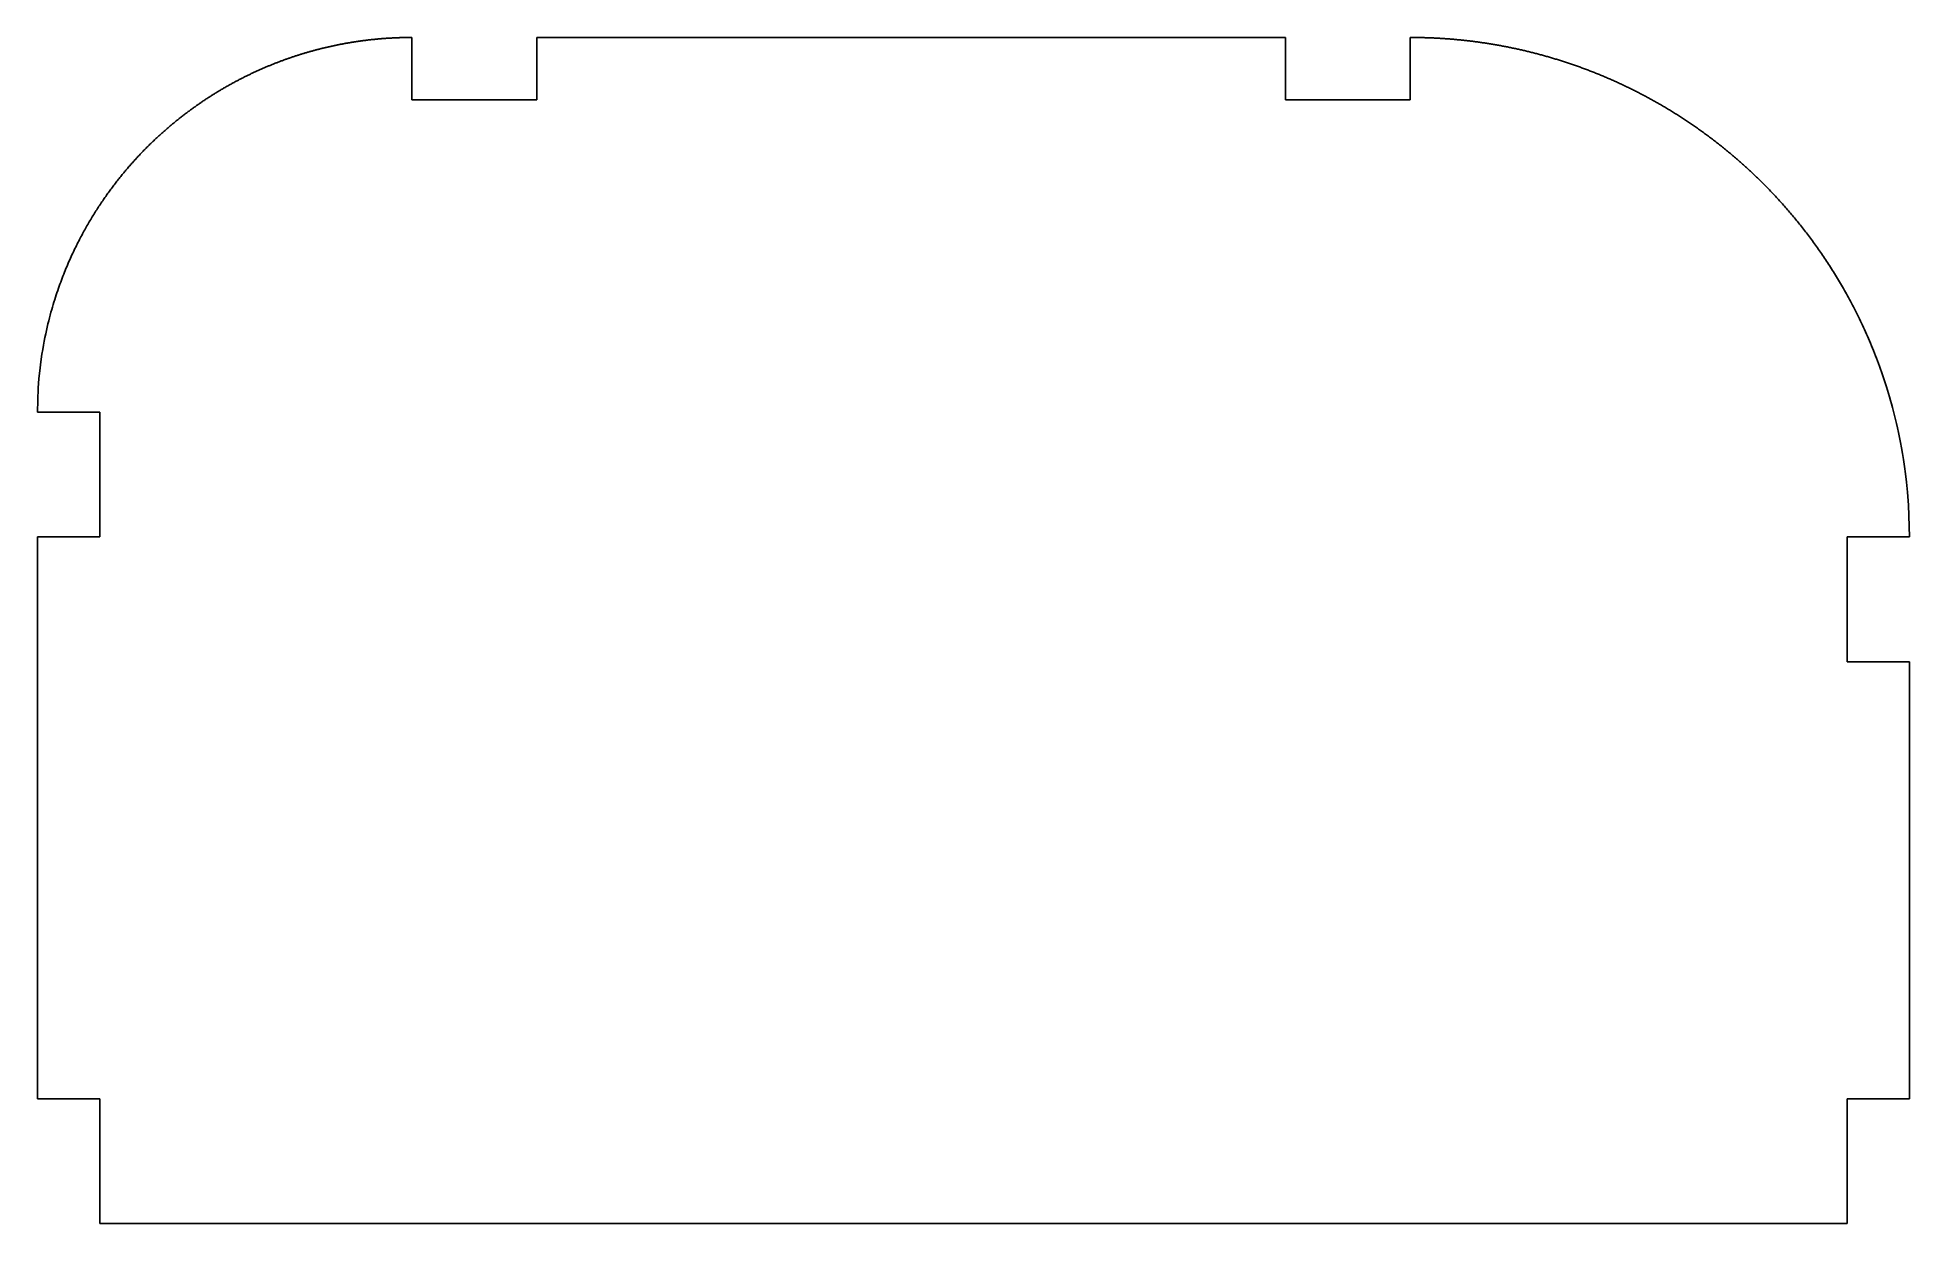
# Model space of a CAD drawing. Header units: metres. Extents: x 0 to 150, y 0 to 95.
import ezdxf

# ---------------------------------------------------------------- set-up
doc = ezdxf.new("R2010")
doc.units = ezdxf.units.M

msp = doc.modelspace()

# ---------------------------------------------------------------- linework, layer by layer
for p, q in [((24.5892, 94.508), (24.5291, 94.4969)), ((24.6493, 94.519), (24.5892, 94.508)), ((24.7094, 94.5298), (24.6493, 94.519)), ((24.7695, 94.5405), (24.7094, 94.5298)), ((24.8297, 94.5511), (24.7695, 94.5405)), ((24.8898, 94.5616), (24.8297, 94.5511)), ((24.9499, 94.5719), (24.8898, 94.5616)), ((25.01, 94.5821), (24.9499, 94.5719)), ((25.0701, 94.5922), (25.01, 94.5821)), ((25.1302, 94.6021), (25.0701, 94.5922)), ((25.1904, 94.6119), (25.1302, 94.6021)), ((25.2505, 94.6216), (25.1904, 94.6119)), ((25.3106, 94.6312), (25.2505, 94.6216)), ((25.3707, 94.6407), (25.3106, 94.6312)), ((25.4308, 94.65), (25.3707, 94.6407)), ((25.491, 94.6592), (25.4308, 94.65)), ((25.5511, 94.6683), (25.491, 94.6592)), ((25.6112, 94.6772), (25.5511, 94.6683)), ((25.6713, 94.6861), (25.6112, 94.6772)), ((25.7315, 94.6948), (25.6713, 94.6861)), ((25.7916, 94.7033), (25.7315, 94.6948)), ((25.8517, 94.7118), (25.7916, 94.7033)), ((25.9118, 94.7201), (25.8517, 94.7118)), ((25.9719, 94.7283), (25.9118, 94.7201)), ((26.0321, 94.7364), (25.9719, 94.7283)), ((26.0922, 94.7444), (26.0321, 94.7364)), ((26.1523, 94.7522), (26.0922, 94.7444)), ((26.2124, 94.7599), (26.1523, 94.7522)), ((26.2725, 94.7675), (26.2124, 94.7599)), ((26.3327, 94.775), (26.2725, 94.7675)), ((26.3928, 94.7823), (26.3327, 94.775)), ((26.4529, 94.7896), (26.3928, 94.7823)), ((26.513, 94.7966), (26.4529, 94.7896)), ((26.5731, 94.8036), (26.513, 94.7966)), ((26.6333, 94.8105), (26.5731, 94.8036)), ((26.6934, 94.8172), (26.6333, 94.8105)), ((26.7535, 94.8238), (26.6934, 94.8172)), ((26.8136, 94.8303), (26.7535, 94.8238)), ((26.8737, 94.8367), (26.8136, 94.8303)), ((26.9339, 94.8429), (26.8737, 94.8367)), ((26.994, 94.849), (26.9339, 94.8429)), ((27.0541, 94.855), (26.994, 94.849)), ((27.1142, 94.8609), (27.0541, 94.855)), ((27.1743, 94.8666), (27.1142, 94.8609)), ((27.2345, 94.8723), (27.1743, 94.8666)), ((27.2946, 94.8778), (27.2345, 94.8723)), ((27.3547, 94.8831), (27.2946, 94.8778)), ((27.4148, 94.8884), (27.3547, 94.8831)), ((27.4749, 94.8935), (27.4148, 94.8884)), ((27.5351, 94.8986), (27.4749, 94.8935)), ((27.5952, 94.9035), (27.5351, 94.8986)), ((27.6553, 94.9082), (27.5952, 94.9035)), ((27.7154, 94.9129), (27.6553, 94.9082)), ((27.7755, 94.9174), (27.7154, 94.9129)), ((27.8357, 94.9218), (27.7755, 94.9174)), ((27.8958, 94.9261), (27.8357, 94.9218)), ((27.9559, 94.9303), (27.8958, 94.9261)), ((28.016, 94.9343), (27.9559, 94.9303)), ((28.0761, 94.9382), (28.016, 94.9343)), ((28.1363, 94.942), (28.0761, 94.9382)), ((28.1964, 94.9457), (28.1363, 94.942)), ((28.2565, 94.9493), (28.1964, 94.9457)), ((28.3166, 94.9527), (28.2565, 94.9493)), ((28.3767, 94.956), (28.3166, 94.9527)), ((28.4369, 94.9592), (28.3767, 94.956)), ((28.497, 94.9623), (28.4369, 94.9592)), ((28.5571, 94.9653), (28.497, 94.9623)), ((28.6172, 94.9681), (28.5571, 94.9653)), ((28.6774, 94.9708), (28.6172, 94.9681)), ((28.7375, 94.9734), (28.6774, 94.9708)), ((28.7976, 94.9759), (28.7375, 94.9734)), ((28.8577, 94.9782), (28.7976, 94.9759)), ((28.9178, 94.9805), (28.8577, 94.9782)), ((28.978, 94.9826), (28.9178, 94.9805)), ((29.0381, 94.9846), (28.978, 94.9826)), ((29.0982, 94.9864), (29.0381, 94.9846)), ((29.1583, 94.9882), (29.0982, 94.9864)), ((29.2184, 94.9898), (29.1583, 94.9882)), ((29.2785, 94.9913), (29.2184, 94.9898)), ((29.3387, 94.9927), (29.2785, 94.9913)), ((29.3988, 94.994), (29.3387, 94.9927)), ((29.4589, 94.9951), (29.3988, 94.994)), ((29.519, 94.9961), (29.4589, 94.9951)), ((29.5791, 94.997), (29.519, 94.9961)), ((29.6393, 94.9978), (29.5791, 94.997)), ((29.6994, 94.9985), (29.6393, 94.9978)), ((29.7595, 94.999), (29.6994, 94.9985)), ((29.8196, 94.9995), (29.7595, 94.999)), ((29.8797, 94.9998), (29.8196, 94.9995)), ((29.9399, 94.9999), (29.8797, 94.9998)), ((30, 95), (29.9399, 94.9999)), ((30, 90), (30, 95)), ((100, 95), (40, 95)), ((40, 95), (40, 90)), ((100, 90), (100, 95)), ((110.08, 94.9999), (110, 95)), ((110, 95), (110, 90)), ((110.16, 94.9997), (110.08, 94.9999)), ((110.24, 94.9993), (110.16, 94.9997)), ((110.321, 94.9987), (110.24, 94.9993)), ((110.401, 94.998), (110.321, 94.9987)), ((110.481, 94.9971), (110.401, 94.998)), ((110.561, 94.9961), (110.481, 94.9971)), ((110.641, 94.9949), (110.561, 94.9961)), ((110.721, 94.9935), (110.641, 94.9949)), ((110.802, 94.992), (110.721, 94.9935)), ((110.882, 94.9903), (110.802, 94.992)), ((110.962, 94.9884), (110.882, 94.9903)), ((111.042, 94.9864), (110.962, 94.9884)), ((111.122, 94.9843), (111.042, 94.9864)), ((111.202, 94.9819), (111.122, 94.9843)), ((111.283, 94.9794), (111.202, 94.9819)), ((111.363, 94.9768), (111.283, 94.9794)), ((111.443, 94.974), (111.363, 94.9768)), ((111.523, 94.971), (111.443, 94.974)), ((111.603, 94.9678), (111.523, 94.971)), ((111.683, 94.9646), (111.603, 94.9678)), ((111.764, 94.9611), (111.683, 94.9646)), ((111.844, 94.9575), (111.764, 94.9611)), ((111.924, 94.9537), (111.844, 94.9575)), ((112.004, 94.9498), (111.924, 94.9537)), ((112.084, 94.9457), (112.004, 94.9498)), ((112.164, 94.9414), (112.084, 94.9457)), ((112.244, 94.937), (112.164, 94.9414)), ((112.325, 94.9324), (112.244, 94.937)), ((112.405, 94.9276), (112.325, 94.9324)), ((112.485, 94.9227), (112.405, 94.9276)), ((112.565, 94.9177), (112.485, 94.9227)), ((112.645, 94.9124), (112.565, 94.9177)), ((112.725, 94.907), (112.645, 94.9124)), ((112.806, 94.9015), (112.725, 94.907)), ((112.886, 94.8958), (112.806, 94.9015)), ((112.966, 94.8899), (112.886, 94.8958)), ((113.046, 94.8838), (112.966, 94.8899)), ((113.126, 94.8776), (113.046, 94.8838)), ((113.206, 94.8713), (113.126, 94.8776)), ((113.287, 94.8647), (113.206, 94.8713)), ((113.367, 94.858), (113.287, 94.8647)), ((113.447, 94.8512), (113.367, 94.858)), ((113.527, 94.8442), (113.447, 94.8512)), ((113.607, 94.837), (113.527, 94.8442)), ((113.687, 94.8297), (113.607, 94.837)), ((113.768, 94.8222), (113.687, 94.8297)), ((113.848, 94.8145), (113.768, 94.8222)), ((113.928, 94.8067), (113.848, 94.8145)), ((114.008, 94.7987), (113.928, 94.8067)), ((114.088, 94.7905), (114.008, 94.7987)), ((114.168, 94.7822), (114.088, 94.7905)), ((114.248, 94.7737), (114.168, 94.7822)), ((114.329, 94.7651), (114.248, 94.7737)), ((114.409, 94.7563), (114.329, 94.7651)), ((114.489, 94.7473), (114.409, 94.7563)), ((114.569, 94.7382), (114.489, 94.7473)), ((114.649, 94.7289), (114.569, 94.7382)), ((114.729, 94.7194), (114.649, 94.7289)), ((114.81, 94.7098), (114.729, 94.7194)), ((114.89, 94.7), (114.81, 94.7098)), ((114.97, 94.69), (114.89, 94.7)), ((115.05, 94.6799), (114.97, 94.69)), ((115.13, 94.6696), (115.05, 94.6799)), ((115.21, 94.6592), (115.13, 94.6696)), ((115.291, 94.6486), (115.21, 94.6592)), ((115.371, 94.6378), (115.291, 94.6486)), ((115.451, 94.6268), (115.371, 94.6378)), ((115.531, 94.6157), (115.451, 94.6268)), ((115.611, 94.6045), (115.531, 94.6157)), ((115.691, 94.593), (115.611, 94.6045)), ((115.772, 94.5814), (115.691, 94.593)), ((115.852, 94.5696), (115.772, 94.5814)), ((115.932, 94.5577), (115.852, 94.5696)), ((116.012, 94.5456), (115.932, 94.5577)), ((116.092, 94.5333), (116.012, 94.5456)), ((116.172, 94.5209), (116.092, 94.5333)), ((116.253, 94.5083), (116.172, 94.5209)), ((116.333, 94.4955), (116.253, 94.5083)), ((19.2385, 93.0034), (19.1783, 92.9802)), ((19.2986, 93.0264), (19.2385, 93.0034)), ((19.3587, 93.0493), (19.2986, 93.0264)), ((19.4188, 93.072), (19.3587, 93.0493)), ((19.4789, 93.0946), (19.4188, 93.072)), ((19.5391, 93.1171), (19.4789, 93.0946)), ((19.5992, 93.1393), (19.5391, 93.1171)), ((19.6593, 93.1615), (19.5992, 93.1393)), ((19.7194, 93.1835), (19.6593, 93.1615)), ((19.7796, 93.2054), (19.7194, 93.1835)), ((19.8397, 93.2271), (19.7796, 93.2054)), ((19.8998, 93.2486), (19.8397, 93.2271)), ((19.9599, 93.2701), (19.8998, 93.2486)), ((20.02, 93.2913), (19.9599, 93.2701)), ((20.0802, 93.3125), (20.02, 93.2913)), ((20.1403, 93.3335), (20.0802, 93.3125)), ((20.2004, 93.3543), (20.1403, 93.3335)), ((20.2605, 93.375), (20.2004, 93.3543)), ((20.3206, 93.3956), (20.2605, 93.375)), ((20.3808, 93.416), (20.3206, 93.3956)), ((20.4409, 93.4363), (20.3808, 93.416)), ((20.501, 93.4564), (20.4409, 93.4363)), ((20.5611, 93.4764), (20.501, 93.4564)), ((20.6212, 93.4963), (20.5611, 93.4764)), ((20.6814, 93.516), (20.6212, 93.4963)), ((20.7415, 93.5356), (20.6814, 93.516)), ((20.8016, 93.555), (20.7415, 93.5356)), ((20.8617, 93.5743), (20.8016, 93.555)), ((20.9218, 93.5935), (20.8617, 93.5743)), ((20.9819, 93.6125), (20.9218, 93.5935)), ((21.0421, 93.6314), (20.9819, 93.6125)), ((21.1022, 93.6501), (21.0421, 93.6314)), ((21.1623, 93.6687), (21.1022, 93.6501)), ((21.2224, 93.6872), (21.1623, 93.6687)), ((21.2826, 93.7055), (21.2224, 93.6872)), ((21.3427, 93.7237), (21.2826, 93.7055)), ((21.4028, 93.7417), (21.3427, 93.7237)), ((21.4629, 93.7597), (21.4028, 93.7417)), ((21.523, 93.7774), (21.4629, 93.7597)), ((21.5832, 93.7951), (21.523, 93.7774)), ((21.6433, 93.8126), (21.5832, 93.7951)), ((21.7034, 93.83), (21.6433, 93.8126)), ((21.7635, 93.8472), (21.7034, 93.83)), ((21.8236, 93.8643), (21.7635, 93.8472)), ((21.8838, 93.8812), (21.8236, 93.8643)), ((21.9439, 93.8981), (21.8838, 93.8812)), ((22.004, 93.9148), (21.9439, 93.8981)), ((22.0641, 93.9313), (22.004, 93.9148)), ((22.1242, 93.9478), (22.0641, 93.9313)), ((22.1844, 93.964), (22.1242, 93.9478)), ((22.2445, 93.9802), (22.1844, 93.964)), ((22.3046, 93.9962), (22.2445, 93.9802)), ((22.3647, 94.0121), (22.3046, 93.9962)), ((22.4248, 94.0279), (22.3647, 94.0121)), ((22.485, 94.0435), (22.4248, 94.0279)), ((22.5451, 94.059), (22.485, 94.0435)), ((22.6052, 94.0743), (22.5451, 94.059)), ((22.6653, 94.0896), (22.6052, 94.0743)), ((22.7254, 94.1046), (22.6653, 94.0896)), ((22.7856, 94.1196), (22.7254, 94.1046)), ((22.8457, 94.1344), (22.7856, 94.1196)), ((22.9058, 94.1491), (22.8457, 94.1344)), ((22.9659, 94.1637), (22.9058, 94.1491)), ((23.026, 94.1781), (22.9659, 94.1637)), ((23.0862, 94.1924), (23.026, 94.1781)), ((23.1463, 94.2066), (23.0862, 94.1924)), ((23.2064, 94.2207), (23.1463, 94.2066)), ((23.2665, 94.2346), (23.2064, 94.2207)), ((23.3266, 94.2484), (23.2665, 94.2346)), ((23.3868, 94.262), (23.3266, 94.2484)), ((23.4469, 94.2755), (23.3868, 94.262)), ((23.507, 94.2889), (23.4469, 94.2755)), ((23.5671, 94.3022), (23.507, 94.2889)), ((23.6272, 94.3153), (23.5671, 94.3022)), ((23.6874, 94.3283), (23.6272, 94.3153)), ((23.7475, 94.3412), (23.6874, 94.3283)), ((23.8076, 94.3539), (23.7475, 94.3412)), ((23.8677, 94.3666), (23.8076, 94.3539)), ((23.9278, 94.379), (23.8677, 94.3666)), ((23.988, 94.3914), (23.9278, 94.379)), ((24.0481, 94.4036), (23.988, 94.3914)), ((24.1082, 94.4158), (24.0481, 94.4036)), ((24.1683, 94.4277), (24.1082, 94.4158)), ((24.2285, 94.4396), (24.1683, 94.4277)), ((24.2886, 94.4513), (24.2285, 94.4396)), ((24.3487, 94.4629), (24.2886, 94.4513)), ((24.4088, 94.4744), (24.3487, 94.4629)), ((24.4689, 94.4857), (24.4088, 94.4744)), ((24.5291, 94.4969), (24.4689, 94.4857)), ((116.413, 94.4826), (116.333, 94.4955)), ((116.493, 94.4695), (116.413, 94.4826)), ((116.573, 94.4562), (116.493, 94.4695)), ((116.653, 94.4428), (116.573, 94.4562)), ((116.733, 94.4292), (116.653, 94.4428)), ((116.814, 94.4154), (116.733, 94.4292)), ((116.894, 94.4015), (116.814, 94.4154)), ((116.974, 94.3873), (116.894, 94.4015)), ((117.054, 94.3731), (116.974, 94.3873)), ((117.134, 94.3586), (117.054, 94.3731)), ((117.214, 94.344), (117.134, 94.3586)), ((117.295, 94.3292), (117.214, 94.344)), ((117.375, 94.3143), (117.295, 94.3292)), ((117.455, 94.2992), (117.375, 94.3143)), ((117.535, 94.2839), (117.455, 94.2992)), ((117.615, 94.2684), (117.535, 94.2839)), ((117.695, 94.2528), (117.615, 94.2684)), ((117.776, 94.237), (117.695, 94.2528)), ((117.856, 94.221), (117.776, 94.237)), ((117.936, 94.2049), (117.856, 94.221)), ((118.016, 94.1886), (117.936, 94.2049)), ((118.096, 94.1721), (118.016, 94.1886)), ((118.176, 94.1554), (118.096, 94.1721)), ((118.257, 94.1386), (118.176, 94.1554)), ((118.337, 94.1216), (118.257, 94.1386)), ((118.417, 94.1044), (118.337, 94.1216)), ((118.497, 94.0871), (118.417, 94.1044)), ((118.577, 94.0696), (118.497, 94.0871)), ((118.657, 94.0519), (118.577, 94.0696)), ((118.737, 94.034), (118.657, 94.0519)), ((118.818, 94.016), (118.737, 94.034)), ((118.898, 93.9978), (118.818, 94.016)), ((118.978, 93.9794), (118.898, 93.9978)), ((119.058, 93.9609), (118.978, 93.9794)), ((119.138, 93.9422), (119.058, 93.9609)), ((119.218, 93.9232), (119.138, 93.9422)), ((119.299, 93.9042), (119.218, 93.9232)), ((119.379, 93.8849), (119.299, 93.9042)), ((119.459, 93.8655), (119.379, 93.8849)), ((119.539, 93.8459), (119.459, 93.8655)), ((119.619, 93.8261), (119.539, 93.8459)), ((119.699, 93.8062), (119.619, 93.8261)), ((119.78, 93.7861), (119.699, 93.8062)), ((119.86, 93.7658), (119.78, 93.7861)), ((119.94, 93.7453), (119.86, 93.7658)), ((120.02, 93.7246), (119.94, 93.7453)), ((120.1, 93.7038), (120.02, 93.7246)), ((120.18, 93.6828), (120.1, 93.7038)), ((120.261, 93.6616), (120.18, 93.6828)), ((120.341, 93.6403), (120.261, 93.6616)), ((120.421, 93.6187), (120.341, 93.6403)), ((120.501, 93.597), (120.421, 93.6187)), ((120.581, 93.5751), (120.501, 93.597)), ((120.661, 93.553), (120.581, 93.5751)), ((120.741, 93.5308), (120.661, 93.553)), ((120.822, 93.5083), (120.741, 93.5308)), ((120.902, 93.4857), (120.822, 93.5083)), ((120.982, 93.4629), (120.902, 93.4857)), ((121.062, 93.4399), (120.982, 93.4629)), ((121.142, 93.4168), (121.062, 93.4399)), ((121.222, 93.3934), (121.142, 93.4168)), ((121.303, 93.3699), (121.222, 93.3934)), ((121.383, 93.3462), (121.303, 93.3699)), ((121.463, 93.3223), (121.383, 93.3462)), ((121.543, 93.2983), (121.463, 93.3223)), ((121.623, 93.274), (121.543, 93.2983)), ((121.703, 93.2496), (121.623, 93.274)), ((121.784, 93.2249), (121.703, 93.2496)), ((121.864, 93.2001), (121.784, 93.2249)), ((121.944, 93.1752), (121.864, 93.2001)), ((122.024, 93.15), (121.944, 93.1752)), ((122.104, 93.1246), (122.024, 93.15)), ((122.184, 93.0991), (122.104, 93.1246)), ((122.265, 93.0734), (122.184, 93.0991)), ((122.345, 93.0474), (122.265, 93.0734)), ((122.425, 93.0213), (122.345, 93.0474)), ((122.505, 92.9951), (122.425, 93.0213)), ((15.992, 91.5288), (15.9319, 91.4969)), ((16.0521, 91.5604), (15.992, 91.5288)), ((16.1122, 91.5919), (16.0521, 91.5604)), ((16.1723, 91.6232), (16.1122, 91.5919)), ((16.2325, 91.6544), (16.1723, 91.6232)), ((16.2926, 91.6853), (16.2325, 91.6544)), ((16.3527, 91.7161), (16.2926, 91.6853)), ((16.4128, 91.7467), (16.3527, 91.7161)), ((16.4729, 91.7772), (16.4128, 91.7467)), ((16.5331, 91.8075), (16.4729, 91.7772)), ((16.5932, 91.8376), (16.5331, 91.8075)), ((16.6533, 91.8676), (16.5932, 91.8376)), ((16.7134, 91.8973), (16.6533, 91.8676)), ((16.7735, 91.9269), (16.7134, 91.8973)), ((16.8337, 91.9564), (16.7735, 91.9269)), ((16.8938, 91.9857), (16.8337, 91.9564)), ((16.9539, 92.0148), (16.8938, 91.9857)), ((17.014, 92.0437), (16.9539, 92.0148)), ((17.0741, 92.0725), (17.014, 92.0437)), ((17.1343, 92.1012), (17.0741, 92.0725)), ((17.1944, 92.1296), (17.1343, 92.1012)), ((17.2545, 92.1579), (17.1944, 92.1296)), ((17.3146, 92.1861), (17.2545, 92.1579)), ((17.3747, 92.214), (17.3146, 92.1861)), ((17.4349, 92.2418), (17.3747, 92.214)), ((17.495, 92.2695), (17.4349, 92.2418)), ((17.5551, 92.297), (17.495, 92.2695)), ((17.6152, 92.3243), (17.5551, 92.297)), ((17.6753, 92.3515), (17.6152, 92.3243)), ((17.7355, 92.3785), (17.6753, 92.3515)), ((17.7956, 92.4053), (17.7355, 92.3785)), ((17.8557, 92.432), (17.7956, 92.4053)), ((17.9158, 92.4586), (17.8557, 92.432)), ((17.9759, 92.4849), (17.9158, 92.4586)), ((18.0361, 92.5112), (17.9759, 92.4849)), ((18.0962, 92.5372), (18.0361, 92.5112)), ((18.1563, 92.5631), (18.0962, 92.5372)), ((18.2164, 92.5889), (18.1563, 92.5631)), ((18.2766, 92.6145), (18.2164, 92.5889)), ((18.3367, 92.6399), (18.2766, 92.6145)), ((18.3968, 92.6652), (18.3367, 92.6399)), ((18.4569, 92.6904), (18.3968, 92.6652)), ((18.517, 92.7154), (18.4569, 92.6904)), ((18.5771, 92.7402), (18.517, 92.7154)), ((18.6373, 92.7649), (18.5771, 92.7402)), ((18.6974, 92.7894), (18.6373, 92.7649)), ((18.7575, 92.8138), (18.6974, 92.7894)), ((18.8176, 92.838), (18.7575, 92.8138)), ((18.8777, 92.8621), (18.8176, 92.838)), ((18.9379, 92.886), (18.8777, 92.8621)), ((18.998, 92.9098), (18.9379, 92.886)), ((19.0581, 92.9334), (18.998, 92.9098)), ((19.1182, 92.9569), (19.0581, 92.9334)), ((19.1783, 92.9802), (19.1182, 92.9569)), ((122.585, 92.9686), (122.505, 92.9951)), ((122.665, 92.9419), (122.585, 92.9686)), ((122.745, 92.9151), (122.665, 92.9419)), ((122.826, 92.888), (122.745, 92.9151)), ((122.906, 92.8608), (122.826, 92.888)), ((122.986, 92.8334), (122.906, 92.8608)), ((123.066, 92.8058), (122.986, 92.8334)), ((123.146, 92.778), (123.066, 92.8058)), ((123.226, 92.75), (123.146, 92.778)), ((123.307, 92.7218), (123.226, 92.75)), ((123.387, 92.6934), (123.307, 92.7218)), ((123.467, 92.6649), (123.387, 92.6934)), ((123.547, 92.6361), (123.467, 92.6649)), ((123.627, 92.6071), (123.547, 92.6361)), ((123.707, 92.578), (123.627, 92.6071)), ((123.788, 92.5487), (123.707, 92.578)), ((123.868, 92.5191), (123.788, 92.5487)), ((123.948, 92.4894), (123.868, 92.5191)), ((124.028, 92.4595), (123.948, 92.4894)), ((124.108, 92.4294), (124.028, 92.4595)), ((124.188, 92.3991), (124.108, 92.4294)), ((124.269, 92.3685), (124.188, 92.3991)), ((124.349, 92.3378), (124.269, 92.3685)), ((124.429, 92.3069), (124.349, 92.3378)), ((124.509, 92.2758), (124.429, 92.3069)), ((124.589, 92.2445), (124.509, 92.2758)), ((124.669, 92.213), (124.589, 92.2445)), ((124.749, 92.1813), (124.669, 92.213)), ((124.83, 92.1494), (124.749, 92.1813)), ((124.91, 92.1173), (124.83, 92.1494)), ((124.99, 92.085), (124.91, 92.1173)), ((125.07, 92.0525), (124.99, 92.085)), ((125.15, 92.0198), (125.07, 92.0525)), ((125.23, 91.9869), (125.15, 92.0198)), ((125.311, 91.9538), (125.23, 91.9869)), ((125.391, 91.9205), (125.311, 91.9538)), ((125.471, 91.887), (125.391, 91.9205)), ((125.551, 91.8533), (125.471, 91.887)), ((125.631, 91.8193), (125.551, 91.8533)), ((125.711, 91.7852), (125.631, 91.8193)), ((125.792, 91.7509), (125.711, 91.7852)), ((125.872, 91.7163), (125.792, 91.7509)), ((125.952, 91.6815), (125.872, 91.7163)), ((126.032, 91.6466), (125.952, 91.6815)), ((126.112, 91.6114), (126.032, 91.6466)), ((126.192, 91.576), (126.112, 91.6114)), ((126.273, 91.5404), (126.192, 91.576)), ((126.353, 91.5046), (126.273, 91.5404)), ((126.433, 91.4686), (126.353, 91.5046)), ((13.4669, 90.0331), (13.4068, 89.9933)), ((13.5271, 90.0727), (13.4669, 90.0331)), ((13.5872, 90.1121), (13.5271, 90.0727)), ((13.6473, 90.1513), (13.5872, 90.1121)), ((13.7074, 90.1903), (13.6473, 90.1513)), ((13.7675, 90.2291), (13.7074, 90.1903)), ((13.8277, 90.2677), (13.7675, 90.2291)), ((13.8878, 90.306), (13.8277, 90.2677)), ((13.9479, 90.3442), (13.8878, 90.306)), ((14.008, 90.3822), (13.9479, 90.3442)), ((14.0681, 90.42), (14.008, 90.3822)), ((14.1283, 90.4576), (14.0681, 90.42)), ((14.1884, 90.4949), (14.1283, 90.4576)), ((14.2485, 90.5321), (14.1884, 90.4949)), ((14.3086, 90.5691), (14.2485, 90.5321)), ((14.3687, 90.6059), (14.3086, 90.5691)), ((14.4288, 90.6425), (14.3687, 90.6059)), ((14.489, 90.6789), (14.4288, 90.6425)), ((14.5491, 90.7151), (14.489, 90.6789)), ((14.6092, 90.7512), (14.5491, 90.7151)), ((14.6693, 90.787), (14.6092, 90.7512)), ((14.7294, 90.8227), (14.6693, 90.787)), ((14.7896, 90.8581), (14.7294, 90.8227)), ((14.8497, 90.8934), (14.7896, 90.8581)), ((14.9098, 90.9285), (14.8497, 90.8934)), ((14.9699, 90.9634), (14.9098, 90.9285)), ((15.0301, 90.9981), (14.9699, 90.9634)), ((15.0902, 91.0326), (15.0301, 90.9981)), ((15.1503, 91.067), (15.0902, 91.0326)), ((15.2104, 91.1011), (15.1503, 91.067)), ((15.2705, 91.1351), (15.2104, 91.1011)), ((15.3307, 91.1689), (15.2705, 91.1351)), ((15.3908, 91.2025), (15.3307, 91.1689)), ((15.4509, 91.2359), (15.3908, 91.2025)), ((15.511, 91.2692), (15.4509, 91.2359)), ((15.5711, 91.3022), (15.511, 91.2692)), ((15.6313, 91.3351), (15.5711, 91.3022)), ((15.6914, 91.3678), (15.6313, 91.3351)), ((15.7515, 91.4004), (15.6914, 91.3678)), ((15.8116, 91.4327), (15.7515, 91.4004)), ((15.8717, 91.4649), (15.8116, 91.4327)), ((15.9319, 91.4969), (15.8717, 91.4649)), ((40, 90), (30, 90)), ((110, 90), (100, 90)), ((126.513, 91.4324), (126.433, 91.4686)), ((126.593, 91.396), (126.513, 91.4324)), ((126.673, 91.3593), (126.593, 91.396)), ((126.753, 91.3224), (126.673, 91.3593)), ((126.834, 91.2854), (126.753, 91.3224)), ((126.914, 91.2481), (126.834, 91.2854)), ((126.994, 91.2106), (126.914, 91.2481)), ((127.074, 91.1728), (126.994, 91.2106)), ((127.154, 91.1349), (127.074, 91.1728)), ((127.234, 91.0967), (127.154, 91.1349)), ((127.315, 91.0583), (127.234, 91.0967)), ((127.395, 91.0197), (127.315, 91.0583)), ((127.475, 90.9809), (127.395, 91.0197)), ((127.555, 90.9419), (127.475, 90.9809)), ((127.635, 90.9026), (127.555, 90.9419)), ((127.715, 90.8631), (127.635, 90.9026)), ((127.796, 90.8234), (127.715, 90.8631)), ((127.876, 90.7835), (127.796, 90.8234)), ((127.956, 90.7433), (127.876, 90.7835)), ((128.036, 90.7029), (127.956, 90.7433)), ((128.116, 90.6623), (128.036, 90.7029)), ((128.196, 90.6215), (128.116, 90.6623)), ((128.277, 90.5804), (128.196, 90.6215)), ((128.357, 90.5391), (128.277, 90.5804)), ((128.437, 90.4976), (128.357, 90.5391)), ((128.517, 90.4559), (128.437, 90.4976)), ((128.597, 90.4139), (128.517, 90.4559)), ((128.677, 90.3717), (128.597, 90.4139)), ((128.758, 90.3292), (128.677, 90.3717)), ((128.838, 90.2866), (128.758, 90.3292)), ((128.918, 90.2437), (128.838, 90.2866)), ((128.998, 90.2005), (128.918, 90.2437)), ((129.078, 90.1571), (128.998, 90.2005)), ((129.158, 90.1135), (129.078, 90.1571)), ((129.238, 90.0697), (129.158, 90.1135)), ((129.319, 90.0256), (129.238, 90.0697)), ((129.399, 89.9812), (129.319, 90.0256)), ((11.3627, 88.5085), (11.3026, 88.4608)), ((11.4228, 88.5561), (11.3627, 88.5085)), ((11.483, 88.6034), (11.4228, 88.5561)), ((11.5431, 88.6504), (11.483, 88.6034)), ((11.6032, 88.6972), (11.5431, 88.6504)), ((11.6633, 88.7438), (11.6032, 88.6972)), ((11.7234, 88.7901), (11.6633, 88.7438)), ((11.7836, 88.8361), (11.7234, 88.7901)), ((11.8437, 88.882), (11.7836, 88.8361)), ((11.9038, 88.9276), (11.8437, 88.882)), ((11.9639, 88.9729), (11.9038, 88.9276)), ((12.024, 89.018), (11.9639, 88.9729)), ((12.0842, 89.0629), (12.024, 89.018)), ((12.1443, 89.1075), (12.0842, 89.0629)), ((12.2044, 89.1519), (12.1443, 89.1075)), ((12.2645, 89.1961), (12.2044, 89.1519)), ((12.3246, 89.2401), (12.2645, 89.1961)), ((12.3848, 89.2838), (12.3246, 89.2401)), ((12.4449, 89.3273), (12.3848, 89.2838)), ((12.505, 89.3706), (12.4449, 89.3273)), ((12.5651, 89.4136), (12.505, 89.3706)), ((12.6252, 89.4565), (12.5651, 89.4136)), ((12.6854, 89.499), (12.6252, 89.4565)), ((12.7455, 89.5414), (12.6854, 89.499)), ((12.8056, 89.5836), (12.7455, 89.5414)), ((12.8657, 89.6255), (12.8056, 89.5836)), ((12.9258, 89.6673), (12.8657, 89.6255)), ((12.986, 89.7088), (12.9258, 89.6673)), ((13.0461, 89.75), (12.986, 89.7088)), ((13.1062, 89.7911), (13.0461, 89.75)), ((13.1663, 89.832), (13.1062, 89.7911)), ((13.2264, 89.8726), (13.1663, 89.832)), ((13.2866, 89.9131), (13.2264, 89.8726)), ((13.3467, 89.9533), (13.2866, 89.9131)), ((13.4068, 89.9933), (13.3467, 89.9533)), ((129.479, 89.9366), (129.399, 89.9812)), ((129.559, 89.8918), (129.479, 89.9366)), ((129.639, 89.8468), (129.559, 89.8918)), ((129.719, 89.8015), (129.639, 89.8468)), ((129.8, 89.7559), (129.719, 89.8015)), ((129.88, 89.7102), (129.8, 89.7559)), ((129.96, 89.6641), (129.88, 89.7102)), ((130.04, 89.6178), (129.96, 89.6641)), ((130.12, 89.5713), (130.04, 89.6178)), ((130.2, 89.5245), (130.12, 89.5713)), ((130.281, 89.4775), (130.2, 89.5245)), ((130.361, 89.4302), (130.281, 89.4775)), ((130.441, 89.3827), (130.361, 89.4302)), ((130.521, 89.3349), (130.441, 89.3827)), ((130.601, 89.2869), (130.521, 89.3349)), ((130.681, 89.2386), (130.601, 89.2869)), ((130.762, 89.19), (130.681, 89.2386)), ((130.842, 89.1412), (130.762, 89.19)), ((130.922, 89.0922), (130.842, 89.1412)), ((131.002, 89.0428), (130.922, 89.0922)), ((131.082, 88.9933), (131.002, 89.0428)), ((131.162, 88.9434), (131.082, 88.9933)), ((131.242, 88.8933), (131.162, 88.9434)), ((131.323, 88.8429), (131.242, 88.8933)), ((131.403, 88.7923), (131.323, 88.8429)), ((131.483, 88.7414), (131.403, 88.7923)), ((131.563, 88.6902), (131.483, 88.7414)), ((131.643, 88.6388), (131.563, 88.6902)), ((131.723, 88.5871), (131.643, 88.6388)), ((131.804, 88.5351), (131.723, 88.5871)), ((131.884, 88.4828), (131.804, 88.5351)), ((9.61923, 87.0142), (9.55911, 86.9584)), ((9.67935, 87.0697), (9.61923, 87.0142)), ((9.73947, 87.1249), (9.67935, 87.0697)), ((9.79959, 87.1798), (9.73947, 87.1249)), ((9.85971, 87.2344), (9.79959, 87.1798)), ((9.91983, 87.2887), (9.85971, 87.2344)), ((9.97995, 87.3427), (9.91983, 87.2887)), ((10.0401, 87.3965), (9.97995, 87.3427)), ((10.1002, 87.4499), (10.0401, 87.3965)), ((10.1603, 87.503), (10.1002, 87.4499)), ((10.2204, 87.5559), (10.1603, 87.503)), ((10.2805, 87.6085), (10.2204, 87.5559)), ((10.3407, 87.6608), (10.2805, 87.6085)), ((10.4008, 87.7128), (10.3407, 87.6608)), ((10.4609, 87.7645), (10.4008, 87.7128)), ((10.521, 87.816), (10.4609, 87.7645)), ((10.5812, 87.8672), (10.521, 87.816)), ((10.6413, 87.9181), (10.5812, 87.8672)), ((10.7014, 87.9688), (10.6413, 87.9181)), ((10.7615, 88.0191), (10.7014, 87.9688)), ((10.8216, 88.0692), (10.7615, 88.0191)), ((10.8818, 88.1191), (10.8216, 88.0692)), ((10.9419, 88.1687), (10.8818, 88.1191)), ((11.002, 88.218), (10.9419, 88.1687)), ((11.0621, 88.2671), (11.002, 88.218)), ((11.1222, 88.3159), (11.0621, 88.2671)), ((11.1824, 88.3644), (11.1222, 88.3159)), ((11.2425, 88.4127), (11.1824, 88.3644)), ((11.3026, 88.4608), (11.2425, 88.4127)), ((131.964, 88.4303), (131.884, 88.4828)), ((132.044, 88.3775), (131.964, 88.4303)), ((132.124, 88.3244), (132.044, 88.3775)), ((132.204, 88.2711), (132.124, 88.3244)), ((132.285, 88.2174), (132.204, 88.2711)), ((132.365, 88.1635), (132.285, 88.2174)), ((132.445, 88.1093), (132.365, 88.1635)), ((132.525, 88.0548), (132.445, 88.1093)), ((132.605, 88.0001), (132.525, 88.0548)), ((132.685, 87.945), (132.605, 88.0001)), ((132.766, 87.8897), (132.685, 87.945)), ((132.846, 87.834), (132.766, 87.8897)), ((132.926, 87.7781), (132.846, 87.834)), ((133.006, 87.7219), (132.926, 87.7781)), ((133.086, 87.6654), (133.006, 87.7219)), ((133.166, 87.6086), (133.086, 87.6654)), ((133.246, 87.5515), (133.166, 87.6086)), ((133.327, 87.4941), (133.246, 87.5515)), ((133.407, 87.4364), (133.327, 87.4941)), ((133.487, 87.3784), (133.407, 87.4364)), ((133.567, 87.3201), (133.487, 87.3784)), ((133.647, 87.2615), (133.567, 87.3201)), ((133.727, 87.2026), (133.647, 87.2615)), ((133.808, 87.1434), (133.727, 87.2026)), ((133.888, 87.0838), (133.808, 87.1434)), ((133.968, 87.024), (133.888, 87.0838)), ((134.048, 86.9639), (133.968, 87.024)), ((8.11623, 85.5207), (8.05611, 85.4564)), ((8.17635, 85.5847), (8.11623, 85.5207)), ((8.23647, 85.6482), (8.17635, 85.5847)), ((8.29659, 85.7114), (8.23647, 85.6482)), ((8.3567, 85.7742), (8.29659, 85.7114)), ((8.41682, 85.8367), (8.3567, 85.7742)), ((8.47694, 85.8988), (8.41682, 85.8367)), ((8.53706, 85.9605), (8.47694, 85.8988)), ((8.59718, 86.0219), (8.53706, 85.9605)), ((8.6573, 86.0829), (8.59718, 86.0219)), ((8.71742, 86.1436), (8.6573, 86.0829)), ((8.77754, 86.2039), (8.71742, 86.1436)), ((8.83766, 86.2639), (8.77754, 86.2039)), ((8.89778, 86.3236), (8.83766, 86.2639)), ((8.9579, 86.3829), (8.89778, 86.3236)), ((9.01804, 86.4419), (8.9579, 86.3829)), ((9.07816, 86.5006), (9.01804, 86.4419)), ((9.13828, 86.5589), (9.07816, 86.5006)), ((9.19839, 86.617), (9.13828, 86.5589)), ((9.25851, 86.6747), (9.19839, 86.617)), ((9.31863, 86.732), (9.25851, 86.6747)), ((9.37875, 86.7891), (9.31863, 86.732)), ((9.43887, 86.8458), (9.37875, 86.7891)), ((9.49899, 86.9023), (9.43887, 86.8458)), ((9.55911, 86.9584), (9.49899, 86.9023)), ((134.128, 86.9034), (134.048, 86.9639)), ((134.208, 86.8426), (134.128, 86.9034)), ((134.289, 86.7815), (134.208, 86.8426)), ((134.369, 86.7201), (134.289, 86.7815)), ((134.449, 86.6583), (134.369, 86.7201)), ((134.529, 86.5963), (134.449, 86.6583)), ((134.609, 86.5339), (134.529, 86.5963)), ((134.689, 86.4712), (134.609, 86.5339)), ((134.77, 86.4081), (134.689, 86.4712)), ((134.85, 86.3447), (134.77, 86.4081)), ((134.93, 86.281), (134.85, 86.3447)), ((135.01, 86.217), (134.93, 86.281)), ((135.09, 86.1526), (135.01, 86.217)), ((135.17, 86.0878), (135.09, 86.1526)), ((135.25, 86.0228), (135.17, 86.0878)), ((135.331, 85.9573), (135.25, 86.0228)), ((135.411, 85.8916), (135.331, 85.9573)), ((135.491, 85.8255), (135.411, 85.8916)), ((135.571, 85.759), (135.491, 85.8255)), ((135.651, 85.6922), (135.571, 85.759)), ((135.731, 85.625), (135.651, 85.6922)), ((135.812, 85.5575), (135.731, 85.625)), ((135.892, 85.4896), (135.812, 85.5575)), ((6.79358, 84.0122), (6.73346, 83.9385)), ((6.8537, 84.0853), (6.79358, 84.0122)), ((6.91382, 84.158), (6.8537, 84.0853)), ((6.97394, 84.2302), (6.91382, 84.158)), ((7.03406, 84.302), (6.97394, 84.2302)), ((7.09418, 84.3733), (7.03406, 84.302)), ((7.1543, 84.4441), (7.09418, 84.3733)), ((7.21442, 84.5145), (7.1543, 84.4441)), ((7.27454, 84.5845), (7.21442, 84.5145)), ((7.33466, 84.6541), (7.27454, 84.5845)), ((7.39478, 84.7232), (7.33466, 84.6541)), ((7.4549, 84.7919), (7.39478, 84.7232)), ((7.51503, 84.8602), (7.4549, 84.7919)), ((7.57515, 84.928), (7.51503, 84.8602)), ((7.63527, 84.9955), (7.57515, 84.928)), ((7.69539, 85.0625), (7.63527, 84.9955)), ((7.75551, 85.1292), (7.69539, 85.0625)), ((7.81563, 85.1954), (7.75551, 85.1292)), ((7.87575, 85.2612), (7.81563, 85.1954)), ((7.93587, 85.3267), (7.87575, 85.2612)), ((7.99599, 85.3917), (7.93587, 85.3267)), ((8.05611, 85.4564), (7.99599, 85.3917)), ((135.972, 85.4213), (135.892, 85.4896)), ((136.052, 85.3527), (135.972, 85.4213)), ((136.132, 85.2837), (136.052, 85.3527)), ((136.212, 85.2144), (136.132, 85.2837)), ((136.293, 85.1446), (136.212, 85.2144)), ((136.373, 85.0745), (136.293, 85.1446)), ((136.453, 85.0041), (136.373, 85.0745)), ((136.533, 84.9332), (136.453, 85.0041)), ((136.613, 84.8619), (136.533, 84.9332)), ((136.693, 84.7903), (136.613, 84.8619)), ((136.774, 84.7183), (136.693, 84.7903)), ((136.854, 84.6459), (136.774, 84.7183)), ((136.934, 84.5731), (136.854, 84.6459)), ((137.014, 84.4999), (136.934, 84.5731)), ((137.094, 84.4263), (137.014, 84.4999)), ((137.174, 84.3522), (137.094, 84.4263)), ((137.255, 84.2778), (137.174, 84.3522)), ((137.335, 84.203), (137.255, 84.2778)), ((137.415, 84.1278), (137.335, 84.203)), ((137.495, 84.0521), (137.415, 84.1278)), ((137.575, 83.976), (137.495, 84.0521)), ((5.65129, 82.5254), (5.59117, 82.4416)), ((5.71141, 82.6087), (5.65129, 82.5254)), ((5.77153, 82.6913), (5.71141, 82.6087)), ((5.83165, 82.7733), (5.77153, 82.6913)), ((5.89177, 82.8548), (5.83165, 82.7733)), ((5.95189, 82.9357), (5.89177, 82.8548)), ((6.01202, 83.016), (5.95189, 82.9357)), ((6.07214, 83.0958), (6.01202, 83.016)), ((6.13226, 83.175), (6.07214, 83.0958)), ((6.19238, 83.2537), (6.13226, 83.175)), ((6.2525, 83.3318), (6.19238, 83.2537)), ((6.31262, 83.4095), (6.2525, 83.3318)), ((6.37274, 83.4866), (6.31262, 83.4095)), ((6.43286, 83.5631), (6.37274, 83.4866)), ((6.49298, 83.6392), (6.43286, 83.5631)), ((6.5531, 83.7148), (6.49298, 83.6392)), ((6.61322, 83.7899), (6.5531, 83.7148)), ((6.67334, 83.8644), (6.61322, 83.7899)), ((6.73346, 83.9385), (6.67334, 83.8644)), ((137.655, 83.8995), (137.575, 83.976)), ((137.735, 83.8226), (137.655, 83.8995)), ((137.816, 83.7453), (137.735, 83.8226)), ((137.896, 83.6675), (137.816, 83.7453)), ((137.976, 83.5893), (137.896, 83.6675)), ((138.056, 83.5106), (137.976, 83.5893)), ((138.136, 83.4315), (138.056, 83.5106)), ((138.216, 83.3519), (138.136, 83.4315)), ((138.297, 83.2719), (138.216, 83.3519)), ((138.377, 83.1915), (138.297, 83.2719)), ((138.457, 83.1106), (138.377, 83.1915)), ((138.537, 83.0292), (138.457, 83.1106)), ((138.617, 82.9473), (138.537, 83.0292)), ((138.697, 82.865), (138.617, 82.9473)), ((138.778, 82.7822), (138.697, 82.865)), ((138.858, 82.6989), (138.778, 82.7822)), ((138.938, 82.6152), (138.858, 82.6989)), ((139.018, 82.5309), (138.938, 82.6152)), ((139.098, 82.4462), (139.018, 82.5309)), ((4.62926, 81.0102), (4.56914, 80.9145)), ((4.68938, 81.105), (4.62926, 81.0102)), ((4.7495, 81.1991), (4.68938, 81.105)), ((4.80962, 81.2925), (4.7495, 81.1991)), ((4.86974, 81.385), (4.80962, 81.2925)), ((4.92986, 81.4769), (4.86974, 81.385)), ((4.98997, 81.568), (4.92986, 81.4769)), ((5.05009, 81.6584), (4.98997, 81.568)), ((5.11021, 81.7481), (5.05009, 81.6584)), ((5.17033, 81.8371), (5.11021, 81.7481)), ((5.23045, 81.9254), (5.17033, 81.8371)), ((5.29057, 82.0131), (5.23045, 81.9254)), ((5.35069, 82.1001), (5.29057, 82.0131)), ((5.41081, 82.1864), (5.35069, 82.1001)), ((5.47093, 82.2721), (5.41081, 82.1864)), ((5.53105, 82.3571), (5.47093, 82.2721)), ((5.59117, 82.4416), (5.53105, 82.3571)), ((139.178, 82.361), (139.098, 82.4462)), ((139.259, 82.2752), (139.178, 82.361)), ((139.339, 82.189), (139.259, 82.2752)), ((139.419, 82.1022), (139.339, 82.189)), ((139.499, 82.015), (139.419, 82.1022)), ((139.579, 81.9272), (139.499, 82.015)), ((139.659, 81.8389), (139.579, 81.9272)), ((139.739, 81.75), (139.659, 81.8389)), ((139.82, 81.6606), (139.739, 81.75)), ((139.9, 81.5707), (139.82, 81.6606)), ((139.98, 81.4802), (139.9, 81.5707)), ((140.06, 81.3892), (139.98, 81.4802)), ((140.14, 81.2976), (140.06, 81.3892)), ((140.22, 81.2054), (140.14, 81.2976)), ((140.301, 81.1127), (140.22, 81.2054)), ((140.381, 81.0194), (140.301, 81.1127)), ((140.461, 80.9255), (140.381, 81.0194)), ((3.78757, 79.5914), (3.72745, 79.4829)), ((3.84769, 79.6989), (3.78757, 79.5914)), ((3.90781, 79.8053), (3.84769, 79.6989)), ((3.96793, 79.9108), (3.90781, 79.8053)), ((4.02805, 80.0153), (3.96793, 79.9108)), ((4.08817, 80.1188), (4.02805, 80.0153)), ((4.14828, 80.2213), (4.08817, 80.1188)), ((4.2084, 80.323), (4.14828, 80.2213)), ((4.26852, 80.4237), (4.2084, 80.323)), ((4.32864, 80.5236), (4.26852, 80.4237)), ((4.38876, 80.6226), (4.32864, 80.5236)), ((4.44888, 80.7207), (4.38876, 80.6226)), ((4.50902, 80.818), (4.44888, 80.7207)), ((4.56914, 80.9145), (4.50902, 80.818)), ((140.541, 80.831), (140.461, 80.9255)), ((140.621, 80.7359), (140.541, 80.831)), ((140.701, 80.6403), (140.621, 80.7359)), ((140.782, 80.544), (140.701, 80.6403)), ((140.862, 80.4471), (140.782, 80.544)), ((140.942, 80.3495), (140.862, 80.4471)), ((141.022, 80.2514), (140.942, 80.3495)), ((141.102, 80.1526), (141.022, 80.2514)), ((141.182, 80.0531), (141.102, 80.1526)), ((141.263, 79.953), (141.182, 80.0531)), ((141.343, 79.8523), (141.263, 79.953)), ((141.423, 79.7508), (141.343, 79.8523)), ((141.503, 79.6487), (141.423, 79.7508)), ((141.583, 79.5459), (141.503, 79.6487)), ((141.663, 79.4424), (141.583, 79.5459)), ((3.00601, 78.0891), (2.94588, 77.9644)), ((3.06613, 78.2124), (3.00601, 78.0891)), ((3.12625, 78.3342), (3.06613, 78.2124)), ((3.18637, 78.4547), (3.12625, 78.3342)), ((3.24649, 78.5739), (3.18637, 78.4547)), ((3.30661, 78.6917), (3.24649, 78.5739)), ((3.36673, 78.8083), (3.30661, 78.6917)), ((3.42685, 78.9236), (3.36673, 78.8083)), ((3.48697, 79.0378), (3.42685, 78.9236)), ((3.54709, 79.1507), (3.48697, 79.0378)), ((3.60721, 79.2626), (3.54709, 79.1507)), ((3.66733, 79.3733), (3.60721, 79.2626)), ((3.72745, 79.4829), (3.66733, 79.3733)), ((141.743, 79.3383), (141.663, 79.4424)), ((141.824, 79.2334), (141.743, 79.3383)), ((141.904, 79.1277), (141.824, 79.2334)), ((141.984, 79.0213), (141.904, 79.1277)), ((142.064, 78.9142), (141.984, 79.0213)), ((142.144, 78.8064), (142.064, 78.9142)), ((142.224, 78.6978), (142.144, 78.8064)), ((142.305, 78.5884), (142.224, 78.6978)), ((142.385, 78.4782), (142.305, 78.5884)), ((142.465, 78.3672), (142.385, 78.4782)), ((142.545, 78.2555), (142.465, 78.3672)), ((142.625, 78.1429), (142.545, 78.2555)), ((142.705, 78.0294), (142.625, 78.1429)), ((142.786, 77.9152), (142.705, 78.0294)), ((2.34468, 76.6268), (2.28456, 76.4828)), ((2.4048, 76.7688), (2.34468, 76.6268)), ((2.46492, 76.9088), (2.4048, 76.7688)), ((2.52504, 77.0469), (2.46492, 76.9088)), ((2.58516, 77.1831), (2.52504, 77.0469)), ((2.64528, 77.3175), (2.58516, 77.1831)), ((2.7054, 77.4501), (2.64528, 77.3175)), ((2.76552, 77.5811), (2.7054, 77.4501)), ((2.82564, 77.7104), (2.76552, 77.5811)), ((2.88576, 77.8382), (2.82564, 77.7104)), ((2.94588, 77.9644), (2.88576, 77.8382)), ((142.866, 77.8001), (142.786, 77.9152)), ((142.946, 77.6841), (142.866, 77.8001)), ((143.026, 77.5672), (142.946, 77.6841)), ((143.106, 77.4495), (143.026, 77.5672)), ((143.186, 77.3308), (143.106, 77.4495)), ((143.267, 77.2112), (143.186, 77.3308)), ((143.347, 77.0907), (143.267, 77.2112)), ((143.427, 76.9692), (143.347, 77.0907)), ((143.507, 76.8467), (143.427, 76.9692)), ((143.587, 76.7233), (143.507, 76.8467)), ((143.667, 76.5988), (143.587, 76.7233)), ((143.747, 76.4734), (143.667, 76.5988)), ((1.74348, 75.0782), (1.68336, 74.908)), ((1.8036, 75.2452), (1.74348, 75.0782)), ((1.86372, 75.4091), (1.8036, 75.2452)), ((1.92384, 75.5702), (1.86372, 75.4091)), ((1.98396, 75.7285), (1.92384, 75.5702)), ((2.04408, 75.8842), (1.98396, 75.7285)), ((2.1042, 76.0374), (2.04408, 75.8842)), ((2.16432, 76.1882), (2.1042, 76.0374)), ((2.22444, 76.3366), (2.16432, 76.1882)), ((2.28456, 76.4828), (2.22444, 76.3366)), ((143.828, 76.3469), (143.747, 76.4734)), ((143.908, 76.2193), (143.828, 76.3469)), ((143.988, 76.0907), (143.908, 76.2193)), ((144.068, 75.961), (143.988, 76.0907)), ((144.148, 75.8301), (144.068, 75.961)), ((144.228, 75.6981), (144.148, 75.8301)), ((144.309, 75.565), (144.228, 75.6981)), ((144.389, 75.4306), (144.309, 75.565)), ((144.469, 75.2951), (144.389, 75.4306)), ((144.549, 75.1584), (144.469, 75.2951)), ((144.629, 75.0203), (144.549, 75.1584)), ((144.709, 74.881), (144.629, 75.0203)), ((1.26251, 73.6115), (1.20239, 73.4082)), ((1.32263, 73.8096), (1.26251, 73.6115)), ((1.38275, 74.003), (1.32263, 73.8096)), ((1.44287, 74.1919), (1.38275, 74.003)), ((1.50301, 74.3766), (1.44287, 74.1919)), ((1.56313, 74.5574), (1.50301, 74.3766)), ((1.62325, 74.7345), (1.56313, 74.5574)), ((1.68336, 74.908), (1.62325, 74.7345)), ((144.79, 74.7404), (144.709, 74.881)), ((144.87, 74.5985), (144.79, 74.7404)), ((144.95, 74.4552), (144.87, 74.5985)), ((145.03, 74.3105), (144.95, 74.4552)), ((145.11, 74.1644), (145.03, 74.3105)), ((145.19, 74.0168), (145.11, 74.1644)), ((145.271, 73.8677), (145.19, 74.0168)), ((145.351, 73.717), (145.271, 73.8677)), ((145.431, 73.5648), (145.351, 73.717)), ((145.511, 73.4111), (145.431, 73.5648)), ((0.84167, 72.0564), (0.78155, 71.8031)), ((0.90179, 72.3003), (0.84167, 72.0564)), ((0.96191, 72.5359), (0.90179, 72.3003)), ((1.02203, 72.7639), (0.96191, 72.5359)), ((1.08215, 72.9849), (1.02203, 72.7639)), ((1.14227, 73.1995), (1.08215, 72.9849)), ((1.20239, 73.4082), (1.14227, 73.1995)), ((145.591, 73.2556), (145.511, 73.4111)), ((145.671, 73.0985), (145.591, 73.2556)), ((145.751, 72.9396), (145.671, 73.0985)), ((145.832, 72.779), (145.751, 72.9396)), ((145.912, 72.6165), (145.832, 72.779)), ((145.992, 72.4521), (145.912, 72.6165)), ((146.072, 72.2858), (145.992, 72.4521)), ((146.152, 72.1176), (146.072, 72.2858)), ((146.232, 71.9472), (146.152, 72.1176)), ((0.54108, 70.672), (0.48096, 70.3504)), ((0.6012, 70.9758), (0.54108, 70.672)), ((0.66132, 71.2643), (0.6012, 70.9758)), ((0.72144, 71.5396), (0.66132, 71.2643)), ((0.78155, 71.8031), (0.72144, 71.5396)), ((146.313, 71.7748), (146.232, 71.9472)), ((146.393, 71.6001), (146.313, 71.7748)), ((146.473, 71.4233), (146.393, 71.6001)), ((146.553, 71.2441), (146.473, 71.4233)), ((146.633, 71.0625), (146.553, 71.2441)), ((146.713, 70.8784), (146.633, 71.0625)), ((146.794, 70.6918), (146.713, 70.8784)), ((146.874, 70.5025), (146.794, 70.6918)), ((146.954, 70.3104), (146.874, 70.5025)), ((0.3006, 69.2362), (0.24048, 68.7909)), ((0.36072, 69.6382), (0.3006, 69.2362)), ((0.42084, 70.0073), (0.36072, 69.6382)), ((0.48096, 70.3504), (0.42084, 70.0073)), ((147.034, 70.1155), (146.954, 70.3104)), ((147.114, 69.9176), (147.034, 70.1155)), ((147.194, 69.7166), (147.114, 69.9176)), ((147.275, 69.5123), (147.194, 69.7166)), ((147.355, 69.3047), (147.275, 69.5123)), ((147.435, 69.0936), (147.355, 69.3047)), ((147.515, 68.8788), (147.435, 69.0936)), ((0.12024, 67.6833), (0.06012, 66.8983)), ((0.18036, 68.2847), (0.12024, 67.6833)), ((0.24048, 68.7909), (0.18036, 68.2847)), ((147.595, 68.6602), (147.515, 68.8788)), ((147.675, 68.4375), (147.595, 68.6602)), ((147.756, 68.2106), (147.675, 68.4375)), ((147.836, 67.9793), (147.756, 68.2106)), ((147.916, 67.7432), (147.836, 67.9793)), ((147.996, 67.5022), (147.916, 67.7432)), ((148.076, 67.2559), (147.996, 67.5022)), ((0.06012, 66.8983), (0, 65)), ((148.156, 67.004), (148.076, 67.2559)), ((148.236, 66.7461), (148.156, 67.004)), ((148.317, 66.482), (148.236, 66.7461)), ((148.397, 66.211), (148.317, 66.482)), ((148.477, 65.9327), (148.397, 66.211)), ((0, 65), (5, 65)), ((5, 65), (5, 55)), ((148.557, 65.6465), (148.477, 65.9327)), ((148.637, 65.3519), (148.557, 65.6465)), ((148.717, 65.0479), (148.637, 65.3519)), ((148.798, 64.7338), (148.717, 65.0479)), ((148.878, 64.4085), (148.798, 64.7338)), ((148.958, 64.0709), (148.878, 64.4085)), ((149.038, 63.7194), (148.958, 64.0709)), ((149.118, 63.3524), (149.038, 63.7194)), ((149.198, 62.9678), (149.118, 63.3524)), ((149.279, 62.5627), (149.198, 62.9678)), ((149.359, 62.1338), (149.279, 62.5627)), ((149.439, 61.6764), (149.359, 62.1338)), ((149.519, 61.1843), (149.439, 61.6764)), ((149.599, 60.6483), (149.519, 61.1843)), ((149.679, 60.0546), (149.599, 60.6483)), ((149.76, 59.3796), (149.679, 60.0546)), ((149.84, 58.5777), (149.76, 59.3796)), ((149.92, 57.5311), (149.84, 58.5777)), ((150, 55), (149.92, 57.5311)), ((5, 55), (0, 55)), ((0, 55), (0, 10)), ((145, 45), (145, 55)), ((145, 55), (150, 55)), ((150, 45), (145, 45)), ((150, 10), (150, 45)), ((0, 10), (5, 10)), ((5, 10), (5, 0)), ((145, 0), (145, 10)), ((145, 10), (150, 10)), ((5, 0), (145, 0))]:
    msp.add_line(p, q)

doc.saveas('drawing.dxf')
